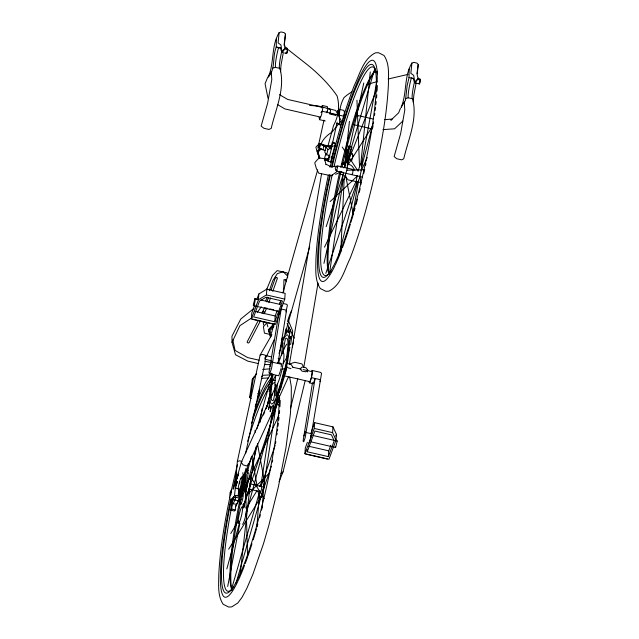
<?xml version="1.0" encoding="UTF-8"?>
<svg xmlns="http://www.w3.org/2000/svg" width="639" height="639" viewBox="0 0 639 639"><rect width="100%" height="100%" fill="white"/><g stroke="black" fill="none" stroke-linecap="round" stroke-linejoin="round"><path stroke-width="0.96" d="M283.724 291.448L283.932 279.714L286.168 279.722L286.136 281.687M285.393 48.484L284.419 44.347L285.457 34.091L284.211 32.677L281.048 31.95L279.131 32.645C270.928 46.296 274.506 62.646 268.324 77.023C275.872 68.708 272.134 56.823 276.288 47.054L280.481 47.965L281.615 51.895L282.438 52.502L285.066 48.316L285.721 47.781L286.975 48.069L287.558 49.57L286.735 53.492L284.579 52.997M415.206 82.934L418.489 78.214L420.35 79.316L419.504 83.917L415.206 82.934L414.384 82.319L413.257 78.389L411.236 78.054L413.689 78.613M239.944 494.882L239.393 497.885L239.873 497.102L239.545 500.585L240.096 499.179L240.2 501.431L241.334 499.003M280.513 71.816L281.016 65.034L283.333 52.558M405.685 98.542L407.139 85.666L409.064 77.479L411.316 78.07A16.798 2.436 -77.1 0 0 408.185 97.783L405.685 98.542L405.374 100.427L401.1 107.448C407.275 93.07 403.704 76.72 411.899 63.069L413.816 62.374L416.979 63.101L418.226 64.515L417.187 74.779L418.162 78.909M413.281 102.24L413.784 95.467L416.101 82.99M340.835 251.119L344.189 178.888L346.857 170.206L347.967 161.747L376.547 89.811M276.383 38.644L276.272 47.158M284.067 45.161L285.457 34.091M409.152 69.068L409.04 77.583M416.932 73.709L418.226 64.515M256.798 299.451L258.819 293.988L266.822 289.147L285.138 293.341L284.762 299.116L275.417 324.388L251.367 318.885L251.742 313.102L254.777 304.915M245.528 493.971L247.884 481.407L250.328 476.271L264.219 498.732M251.367 318.885L258.444 299.763L258.819 293.988M258.444 299.763L266.447 294.922L266.822 289.147M274.81 321.776L282.47 301.065L265.912 297.271L259.498 301.145L253.659 316.928L274.81 321.776L275.185 316.001L277.182 310.602M311.536 431.101L314.66 422.675L332.975 426.868L336.426 434.336L336.05 440.111L328.981 459.233L304.931 453.722L305.306 447.947L307.383 442.332M307.223 451.773L314.883 431.061L331.449 434.855L334.213 440.83L328.374 456.621L307.223 451.773L307.351 449.848M304.931 453.722L314.284 428.449L314.66 422.675M336.545 169.934L336.609 171.196L362.441 177.115M323.965 263.364L342.624 179.112L343.447 172.29M328.374 456.621L328.75 450.846L330.81 445.271M336.05 440.111L332.599 432.643L332.975 426.868M256.902 526.328L259.282 496.487M262.15 507.39L264.442 479.705M271.887 334.628L260.137 355.036L237.357 461.462L235.503 481.638L236.622 479.737M344.605 167.33L349.421 121.386M360.787 164.079L370.269 71.927M240.176 573.998L250.584 481.031L256.055 446.773M236.366 504.379L232.772 503.556L231.765 502.134L232.452 498.26L233.754 496.423L235.607 495.393L239.202 496.215C240.344 501.455 234.681 504.594 235.392 509.922L234.425 511.024L230.831 510.202L232.029 499.706M244.002 507.254L244.569 502.318M264.834 359.19L265.081 357.329M277.614 383.6L275.968 396.084A31.982 4.641 -77.1 0 0 284.387 368.735L282.087 369.054A17.005 2.468 -77.1 0 1 277.614 383.6L276.32 385.692L273.548 400.014A31.982 4.641 -77.1 0 1 272.502 380.74L275.768 375.444A17.005 2.468 -77.1 0 0 276.32 385.692M278.524 363.208A17.005 2.468 -77.1 0 1 281.336 355.244L282.981 342.768A31.982 4.641 -77.1 0 0 278.963 353.479M287.047 52.646L287.574 48.891M419.815 83.078L420.35 79.316M329.644 272.374L343.111 180.326L344.189 178.888M251.135 398.616L249.593 397.49L252.253 379.494L256.67 373.44M253.499 377.138L250.839 395.134L249.593 397.49M257.373 397.394L259.138 394.047L259.809 389.534L258.923 391.212M275.816 404.455L275.417 407.163L279.403 399.631M290.625 344.581L292.67 330.986L288.652 321.209M262.869 491.679L276.783 401.34M260.768 486.207L272.653 409.607M259.961 422.307L262.15 408.601M279.131 32.645L278.093 42.901L280.904 44.922L281.943 51.479L285.066 48.316M308.917 381.866L309.699 382.881L313.294 383.704L315.107 378.472L305.194 437.563L303.725 441.821L303.086 440.99L312.511 382.689M411.899 63.069L410.861 73.325L413.673 75.346L414.719 81.904L417.842 78.741M279.059 312.431L268.947 372.705L269.73 373.719L278.724 375.78L280.233 371.419M281.727 305.618L271.551 368.487L269.73 373.719M280.537 370.548L280.833 368.759M281.12 366.97L281.416 365.181M309.699 382.881L311.512 377.649L312.543 371.387L311.76 370.372L320.746 372.433L321.529 373.448L320.498 379.702L310.586 438.801L309.116 443.051M310.538 437.667L310.969 435.031M336.777 440.471L337.216 441.046L335.619 447.508L311.321 441.932M321.577 173.712L289.411 364.118L294.731 362.265L301.928 363.911L303.789 367.409L318.046 283.005M352.736 214.568L358.639 180.43M230.831 510.202L231.797 509.091C231.086 503.772 236.749 500.625 235.607 495.393M231.765 502.134L233.507 499.682L233.754 496.423M330.028 113.199L330.547 110.283L330.043 109.149L327.152 108.486M337.328 114.876L337.847 111.953L337.344 110.827L339.269 111.266M361.594 163.967L376.603 82.487M234.529 495.193L235.344 488.092L238.938 488.915L238.123 496.016M327.2 111.114L326.88 112.799L327.919 108.862L327.368 106.617L322.336 105.459L321.377 107.895M343.263 118.878L344.453 112.656L343.902 110.403L338.87 109.253L337.911 111.681M244.457 475.24L244.849 473.187L245.001 473.882L246.231 470.272L246.183 471.606L247.317 469.178L247.413 471.438L247.972 470.032L247.644 473.507L248.116 472.724L247.732 476.934L245.64 487.757L243.85 493.084M227.692 586.49L239.849 523.245M243.028 506.703L243.587 503.788M245.456 494.059L247.884 481.407L278.804 415.526M281.304 343.071L282.342 337.672L282.726 339.501L284.619 335.515L285.96 330.059L285.825 333.55L287.31 332.048L288.796 327.192L288.165 331.929L288.78 331.841L289.06 333.095L290.505 329.42L289.451 334.836L289.651 338.518L290.889 336.473L289.539 341.905L289.012 347.672L289.898 347.496C288.692 351.873 286.935 356.642 287.646 361.171C285.761 365.804 284.531 370.828 284.403 375.836C281.959 379.965 281.248 385.013 280.577 389.726L279.722 389.798L277.646 395.781L276.607 401.172L276.224 399.351L274.331 403.337L272.989 408.792L273.125 405.302L271.639 406.795L270.153 411.66L270.784 406.915L270.169 407.003L269.89 405.757L268.444 409.431L269.498 404.016L269.299 400.326L268.06 402.378L269.41 396.939L269.93 391.172L269.051 391.356C270.257 386.978 272.014 382.21 271.303 377.681L272.749 374.087M283.181 363.407A17.005 2.468 -77.1 0 0 282.63 353.159L285.401 338.838A31.982 4.641 -77.1 0 1 286.448 358.112L283.181 363.407L282.087 369.054M229.824 497.406C224.489 522.982 220.072 548.853 218.77 574.98C218.754 584.781 217.412 595.676 223.155 604.254L228.674 607.05L231.709 606.906L237.804 603L242.053 597.321L246.838 588.343L252.892 574.301L263.54 543.557L268.811 525.458L278.452 486.503L285.937 447.859L290.362 414.176L291.248 400.509L291.32 386.811L289.675 377.042M230.791 492.725L237.444 464.441M328.334 175.11C322.447 202.843 317.327 230.871 315.93 259.234C315.906 269.035 314.564 279.93 320.307 288.516L325.834 291.304L328.861 291.168C341.242 285.074 344.365 269.93 350.044 258.555C361.043 230.08 368.863 200.502 375.604 170.765C381.643 142.409 386.978 113.774 388.4 84.763C388.424 74.971 389.766 64.068 384.023 55.489L378.496 52.694L375.468 52.837C363.088 58.932 359.965 74.068 354.286 85.442C344.125 111.825 336.593 139.134 330.267 166.659M292.382 346.945L293.628 341.09M245.544 453.746L265.425 360.867M317.863 148.12L323.981 120.148M332.28 144.334L337.128 122.145M345.044 165.669L346.41 161.963L363.783 82.982M290.489 408.577L297.782 378.52M279.067 481.638L283.053 471.83L305.162 380.7M307.271 371.978L307.742 370.037L305.881 367.681L302.079 367.074L300.13 368.823L301.528 370.596M322.991 149.67L324.037 145.46L323.382 144.542L319.804 143.719L318.757 147.921L319.404 148.847L325.706 150.628M319.101 147.034L319.883 143.919L322.703 144.957M319.404 148.847L320.451 144.646L319.804 143.719M323.51 144.718L323.302 145.564L326.641 146.746M330.786 145.524L327.975 145.844L326.034 146.954L324.732 152.154L326.641 154.854L329.684 155.557M326.641 154.854L327.935 149.662L329.836 148.488L331.353 148.839L329.708 146.499L332.296 146.491M329.125 155.213L327.743 160.748L328.222 161.427L330.683 161.994L335.283 143.527L334.804 142.848L332.344 142.281L330.73 148.751M328.222 161.427L332.823 142.96L332.344 142.281M348.87 146.075L344.269 164.542L344.748 165.221L349.349 146.754L348.87 146.075L351.338 146.635L351.817 147.313L347.217 165.781M350.476 151.555L353.016 155.405L351.722 160.605L348.678 159.91M245.703 491.311L257.589 443.857M266.567 408.025L269.962 394.463M338.526 255.856L357.377 183.089M361.73 166.428L372.817 124.509M242.461 524.323A8.571 1.246 -77.1 0 0 245.616 515.785L279.722 389.798M324.34 159.143L325.922 153.376M327.759 146.643L333.55 125.492A58.045 46.903 -1.2 0 0 337.088 95.93A66.144 24.338 38.8 0 0 306.041 63.724L284.722 46.959M269.195 400.996L241.302 462.261L236.134 480.832L236.422 482.589L237.117 482.948L237.524 481.558M243.906 475.911L246.039 468.219M256.974 428.801L272.174 373.991M226.821 568.934L239.449 523.269M243.667 508.053C245.392 497.589 251.622 487.006 250.328 476.271L245.104 486.958M271.487 333.119L274.203 323.51M279.642 304.3L280.729 300.458M282.901 292.774L317.679 169.83M285.25 333.199L309.699 246.758M231.294 589.965L259.889 490.792M235.847 583.838L264.003 486.551M346.41 161.963L347.48 160.525L374.837 68.629M236.853 483.348L235.599 486.055M326.186 226.661L342.855 175.565M279.387 397.466L248.403 490.928L245.959 496.072L244.921 488.292M325.802 273.364L356.57 183.209M260.225 498.835L271.335 466.27M262.373 482.485L275.225 445.095M257.781 299.316L254.865 298.653L253.268 305.107L253.707 305.682L278.979 311.473M253.707 305.682L254.729 302.742L255.304 299.22L254.865 298.653M265.848 300.665L267.11 297.047M269.315 290.697L272.773 280.737L277.326 273.636L283.197 271.735L287.486 275.96L287.614 277.797M280.713 309.492L279.946 311.696L279.507 311.121M279.69 313.262L281.168 309.004L286.56 310.242L277.973 363.463L277.582 362.96M285.968 311.944L287.398 305.162L286.759 304.332L283.165 303.509M269.977 366.451L271.791 361.211L272.581 362.233L281.567 364.294L280.785 363.272L278.085 362.656M319.899 381.451L320.498 379.702L311.512 377.649M303.924 435.91L305.394 431.652L306.033 432.483L311.425 433.721L310.794 432.891M266.878 301.928L268.484 297.367M271.048 290.066L275.537 277.286L276.967 277.558L277.422 278.221L272.797 291.4M268.827 302.686L270.481 297.982M238.706 473.531L236.134 480.832L238.539 473.834M279.515 304.3L280.848 300.697M337.12 167.306L337.767 165.948L353.151 169.471L352.64 173.353L351.865 174.399M255.145 406.548C259.618 394.982 263.963 383.033 271.679 373.192M335.755 436.157L336.426 434.336M325.235 120.979L319.604 119.685L321.521 114.828L322.887 107.711L322.336 105.459M342.768 120.579L341.178 124.629L336.489 123.559M278.884 392.53L281.288 386.483A27.062 3.93 -77.1 0 0 288.98 349.381M400.461 108.358L398.64 112.799L390.892 120.212L392.202 119.078L384.542 119.629M266.583 289.643L272.486 275.481L277.166 270.609L287.318 272.933L287.654 277.254M264.394 308.054L262.022 313.246M264.067 313.805L266.391 308.733M270.832 397.394L275.752 386.587M288.381 377.082L248.595 464.465L246.67 465.951L243.028 464.849L241.302 462.261M266.655 356.123L274.267 339.525M361.155 170.813L367.289 157.545M258.364 363.567L247.836 361.155L235.471 354.749L232.021 342.32L239.897 325.706L252.125 317.615M324.492 247.205L356.434 180.741M235.519 506.543L239.873 497.637M258.396 320.243L247.069 342.097L248.188 343.111L249.154 342.576L260.448 320.778M230.727 533.525L238.443 520.937M246.151 508.348L256.95 490.728M259.522 486.535L263.635 479.825M281.336 355.244L282.63 353.159M228.674 549.205L261.487 496.176M347.744 165.285L372.809 125.755M257.389 312.159L261.335 306.8M336.609 171.196L337.767 165.948M261.758 486.982L262.046 486.599L249.833 483.803M252.253 379.494L254.154 377.274M266.056 323.693L263.42 326.665L264.442 333.159L270.081 334.453M320.97 112.576L322.2 111.266L343.774 116.21M319.085 143.783L315.858 147.138L317.895 154.151M319.843 148.296L317.152 151.092L319.276 158.408M321.034 148.456L317.671 151.954L319.524 158.352M321.281 148.727L318.086 152.05L319.851 158.137M327.088 159.694L328.997 157.713M343.822 167.929L345.204 166.499M273.875 323.885L268.34 329.644L270.521 337.176M274.275 324.548L268.739 330.307L270.648 336.897M273.963 326.457L269.977 330.595L271.551 336.01M245.959 496.072L269.77 472.668M402.842 121.027L394.606 128.798L382.913 129.629M330.187 201.517L357.009 176.364M307.742 370.037L305.801 371.786L301.991 371.187M281.112 473.579L283.053 471.83M261.527 376.579L263.052 375.293L270.065 374.893M253.891 308.413L240.719 319.085L231.973 336.162L232.021 342.32M337.712 171.02L331.298 175.765L318.757 173.177L316.409 168.64L314.787 163.025L315.131 162.186L319.117 157.865L328.933 159.478M335.587 174.335L341.929 171.468M240.903 496.639L242.564 495.92M263.779 311.185L262.925 311.497L264.115 312.367L264.969 312.064M272.917 68.117L275.417 67.351L279.371 68.261L280.825 69.931M285.106 280.042L286.168 279.722M260.137 355.036L262.493 354.365L265.552 355.348L266.255 356.993M237.357 461.462L239.713 460.799L242.005 461.534M233.842 497.749L235.735 497.286L239.329 498.108M388.113 79.02L408.057 74.38M232.452 498.26L233.746 498.021M329.572 166.883L336.713 166.132L335.267 168.129L335.763 170.573M262.629 369.478L270.049 368.799M261.447 378.336L268.452 377.937M327.056 159.055L324.58 159.111L326.018 164.726M346.857 170.206L364.765 169.766M265.001 364.573L270.744 364.581M309.564 105.475L317.934 105.93L335.723 110.467L341.266 120.755L332.016 132.081A40.64 20.56 -9 0 0 320.922 144.526M333.438 145.988L336.09 146.451M332.352 153.36L334.069 153.672M361.474 182.682L348.143 179.91L344.661 175.685M233.507 499.682L238.842 500.88M285.05 48.995L287.558 49.57M417.818 79.42L420.326 79.995M278.46 47.629L280.912 48.189M408.185 97.783L412.139 98.686L413.593 100.355M322.336 107.384L287.646 99.436L279.562 94.7M355.667 115.02L373.024 118.998M331.673 113.894L335.507 114.772M329.596 113.934L336.066 115.419M320.602 117.113L284.93 108.934L277.526 104.596M352.976 124.525L372.249 128.942M332.823 142.96L335.283 143.527M349.349 146.754L351.817 147.313M323.206 144.797L328.829 146.083M320.451 144.646L324.037 145.46M323.717 145.66L328.406 146.73M324.732 146.267L326.513 146.674M350.348 153.192L351.873 153.544M331.154 156.595L332.919 157.002M330.898 157.865L332.679 158.272M342.831 162.665L345.188 163.209M324.668 160.046L328.478 160.924M330.379 161.355L332.288 161.795M341.809 163.975L344.669 164.63M340.267 174.104L343.127 174.759M266.447 294.922L284.762 299.116M260.696 299.987L280.138 304.444M264.929 307.782L267.845 308.453M269.786 308.901L273.676 309.787M254.993 311.377L275.185 316.001M252.261 319.268L273.867 324.221M271.527 356.929L265.888 355.635L265.393 359.366L271.032 360.66M278.101 358.431L279.978 358.862M292.662 367.209L301.169 369.158M303.062 369.598L311.568 371.547L312.207 372.369L311.369 377.457L309.891 381.707L284.371 375.86L285.841 371.602L286.679 366.522L286.04 365.692M264.586 361.059L271.168 362.569M259.122 360.212L247.644 357.584L235.056 350.396L232.796 339.956M257.597 393.696L259.138 394.047M278.3 398.44L279.842 398.792M276.823 404.503L278.732 404.934M314.284 428.449L332.599 432.643M312.918 435.471L337.216 441.046M308.557 446.214L328.75 450.846M305.825 454.105L327.432 459.058M248.675 489.051L260.888 491.846L262.046 486.599M231.797 509.091L235.392 509.922M276.288 47.054L278.54 47.645A16.798 2.436 -77.1 0 0 275.417 67.351M287.518 363.471L291.168 364.573L292.894 367.169M290.977 368.663L287.326 367.561L286.032 365.612M323.821 146.307L326.545 147.274M347.608 163.967L350.859 165.134L352.329 166.388L354.933 170.23M346.298 149.901L347.904 150.532M343.83 156.299L347.025 157.561M342.879 162.833L344.557 163.536M345.579 148.911L348.239 150.101M326.066 164.263L332.216 167.266M418.497 83.262L419.504 83.917M285.729 52.837L286.735 53.492M312.902 383.192L313.294 383.704M335.179 446.933L335.619 447.508M353.016 155.405L350.372 151.499M327.975 145.844L329.836 148.488M326.034 146.954L327.935 149.662M330.203 161.316L330.683 161.994M275.537 277.286L275.992 277.949M342.216 147.026L358.144 171.236A10.152 1.47 -77.1 0 1 361.77 165.517A10.152 1.47 -77.1 0 1 358.04 181.907A10.152 1.47 -77.1 0 1 357.169 175.501M356.466 114.093L357.888 116.546M287.087 323.446L294.244 338.167M347.48 160.525L347.967 161.747M342.624 179.112L343.111 180.326M266.551 322.28L267.877 326.849M279.962 68.501C285.497 88.541 275.609 109.061 271.208 128.415L268.955 129.437L263.923 128.287L261.143 126.107L267.661 103.111L271.791 79.595L271.279 71.616L267.461 77.886L265.073 83.701L268.005 98.342M338.87 109.253L339.421 111.498L338.382 115.435L338.87 112.903L338.478 111.306M319.053 117.44L319.604 119.685M412.618 98.901C417.858 118.998 408.249 139.43 403.752 158.792L401.619 159.846L396.811 158.744L394.135 156.587L400.661 133.591L404.783 110.076L404.279 102.096M345.555 175.19L353 212.939M254.985 430.271L255.352 432.228M257.517 443.977L264.578 482.173M251.766 456.094L257.158 486.287M258.02 491.159L259.41 498.947M263.172 322.184L263.611 324.971M242.844 472.732L243.363 476.622M360.021 175.941L360.923 184.551M356.961 100.219L359.525 166.739M245.815 495.289L246.183 508.213M246.271 511.2L247.581 556.936M377.202 71.225L377.25 82.207M285.681 334.261A60.178 50.808 67.9 0 1 286.2 328.398M287.526 321.601A60.178 50.808 67.9 0 1 291.688 310.434M351.905 91.84A66.144 31.023 -5.8 0 0 344.07 97.527A58.045 42.541 45.8 0 0 340.523 127.097M366.946 84.787A66.144 31.023 -5.8 0 1 376.778 81.72M245.664 494.019A5.743 0.831 -77.1 0 1 244.961 500.952A5.743 0.831 -77.1 0 1 242.916 504.53M246.151 507.606A8.571 1.246 -77.1 0 1 245.616 515.785M274.954 394.966A27.062 3.93 -77.1 0 1 275.209 384.646M282.406 353.455A27.062 3.93 -77.1 0 1 286.863 344.086M244.441 475.152A12.005 1.741 -77.1 0 1 244.969 484.905A12.005 1.741 -77.1 0 1 239.968 495.425M243.707 475.815A11.047 1.605 -77.1 0 1 244.194 484.777A11.047 1.605 -77.1 0 1 239.593 494.458M242.253 477.021A9.242 1.342 -77.1 0 1 242.66 484.53A9.242 1.342 -77.1 0 1 238.81 492.637M238.107 489.154A7.325 1.062 -77.1 0 1 240.783 478.339A7.325 1.062 -77.1 0 1 241.574 481.854A7.325 1.062 -77.1 0 1 238.627 491.447M241.039 478.755A8.403 1.222 -77.1 0 1 242.365 482.062A8.403 1.222 -77.1 0 1 238.603 492.685M239.537 483.819A8.403 1.222 -77.1 0 1 240.016 481.958M242.988 476.367A10.2 1.478 -77.1 0 1 243.435 484.65A10.2 1.478 -77.1 0 1 239.186 493.596M280.209 347.816A35.417 5.136 -77.1 0 1 288.341 348.646A35.417 5.136 -77.1 0 1 274.371 401.284A35.417 5.136 -77.1 0 1 273.133 374.478M279.371 68.261A16.798 2.436 -77.1 0 1 282.007 50.409M412.139 98.686A16.798 2.436 -77.1 0 1 414.535 81.808M261.215 486.135A10.152 1.47 -77.1 0 1 264.602 481.614A10.152 1.47 -77.1 0 1 260.808 497.805A10.152 1.47 -77.1 0 1 260.017 491.247M280.225 400.381A113.415 16.454 -77.1 0 1 279.914 406.747M279.626 410.661A113.415 16.454 -77.1 0 1 279.363 413.713M279.011 417.403A113.415 16.454 -77.1 0 1 278.708 420.262M278.38 423.202A113.415 16.454 -77.1 0 1 278.013 426.205M277.622 429.256A113.415 16.454 -77.1 0 1 277.374 431.093M277.118 432.954A113.415 16.454 -77.1 0 1 276.855 434.847M275.84 441.605A113.415 16.454 -77.1 0 1 275.529 443.57M272.669 460.104A113.415 16.454 -77.1 0 1 272.294 462.085M262.302 507.254A113.415 16.454 -77.1 0 1 261.575 510.098M260.353 514.802A113.415 16.454 -77.1 0 1 259.602 517.598M257.821 524.1A113.415 16.454 -77.1 0 1 257.022 526.951M256.487 528.844A113.415 16.454 -77.1 0 1 253.212 539.843M251.99 543.773A113.415 16.454 -77.1 0 1 247.988 555.874M247.644 556.873A113.415 16.454 -77.1 0 1 245.224 563.598M244.529 565.427A113.415 16.454 -77.1 0 1 238.275 580.436M237.908 581.21A113.415 16.454 -77.1 0 1 230.855 498.755M232.923 489.123A113.415 16.454 -77.1 0 1 236.718 472.748M252.685 417.467A113.415 16.454 -77.1 0 1 271.351 378.192M279.179 395.797A109.229 15.847 -77.1 0 1 238.954 576.474A109.229 15.847 -77.1 0 1 231.478 498.795M233.562 489.035A109.229 15.847 -77.1 0 1 236.111 477.884M251.415 423.489A109.229 15.847 -77.1 0 1 275.633 380.62M234.026 586.778A106.985 15.52 -77.1 0 1 231.566 507.382M235.519 488.356A106.985 15.52 -77.1 0 1 237.045 481.646M247.66 441.325A106.985 15.52 -77.1 0 1 248.747 437.731M249.018 436.844A106.985 15.52 -77.1 0 1 274.762 382.681M231.965 590.268A106.985 15.52 -77.1 0 1 240.008 499.41M246.103 472.66A106.985 15.52 -77.1 0 1 248.491 463.267M263.428 415.062A106.985 15.52 -77.1 0 1 264.722 411.692M265.752 409.088A106.985 15.52 -77.1 0 1 269.251 400.925M271.335 396.603A106.985 15.52 -77.1 0 1 272.629 394.143M231.693 588.934A109.229 15.847 -77.1 0 1 240.424 502.885M247.245 472.644A109.229 15.847 -77.1 0 1 251.199 457.396M328.853 273.188A109.229 15.847 -77.1 0 1 340.891 171.723M341.961 167.075A109.229 15.847 -77.1 0 1 375.476 70.45M329.125 274.522A106.985 15.52 -77.1 0 1 339.86 171.244M340.739 167.402A106.985 15.52 -77.1 0 1 375.253 70.426M332.184 166.795A109.229 15.847 -77.1 0 1 376.315 79.348A109.229 15.847 -77.1 0 1 335.307 262.429A109.229 15.847 -77.1 0 1 330.291 175.246M333.973 166.867A106.985 15.52 -77.1 0 1 376.147 72.439M331.178 271.032A106.985 15.52 -77.1 0 1 332.256 174.519M355.492 115.004A113.415 16.454 -77.1 0 1 356.418 112.129M331.593 166.635A113.415 16.454 -77.1 0 1 377.337 73.932M377.353 85.506A113.415 16.454 -77.1 0 1 377.066 91.002M376.778 94.915A113.415 16.454 -77.1 0 1 376.523 97.967M376.171 101.657A113.415 16.454 -77.1 0 1 375.868 104.524M375.532 107.456A113.415 16.454 -77.1 0 1 375.173 110.459M374.781 113.51A113.415 16.454 -77.1 0 1 374.534 115.355M373.591 121.969A113.415 16.454 -77.1 0 1 373.296 123.91M373 125.867A113.415 16.454 -77.1 0 1 372.689 127.832M365.955 163.664A113.415 16.454 -77.1 0 1 365.54 165.589M364.478 170.397A113.415 16.454 -77.1 0 1 363.831 173.297M360.172 188.665A113.415 16.454 -77.1 0 1 359.214 192.459M357.505 199.056A113.415 16.454 -77.1 0 1 356.011 204.624M354.98 208.362A113.415 16.454 -77.1 0 1 354.174 211.213M353.639 213.099A113.415 16.454 -77.1 0 1 350.915 222.316M350.372 224.097A113.415 16.454 -77.1 0 1 345.148 240.136M344.796 241.127A113.415 16.454 -77.1 0 1 342.376 247.852M341.689 249.689A113.415 16.454 -77.1 0 1 335.427 264.698M335.06 265.473A113.415 16.454 -77.1 0 1 329.86 174.343M234.832 483.356L234.521 485.808L235.775 483.1L236.087 480.648L234.832 483.356M230.12 492.789L229.585 497.477L231.054 494.115L231.59 489.426L230.12 492.789M241.151 503.804A5.743 0.831 -77.1 0 0 243.291 494.099A5.743 0.831 -77.1 0 0 240.895 499.139A5.743 0.831 -77.1 0 0 241.151 503.804M239.409 522.207A8.571 1.246 -77.1 0 0 242.604 507.725A8.571 1.246 -77.1 0 0 239.034 515.242A8.571 1.246 -77.1 0 0 239.409 522.207"/></g></svg>
